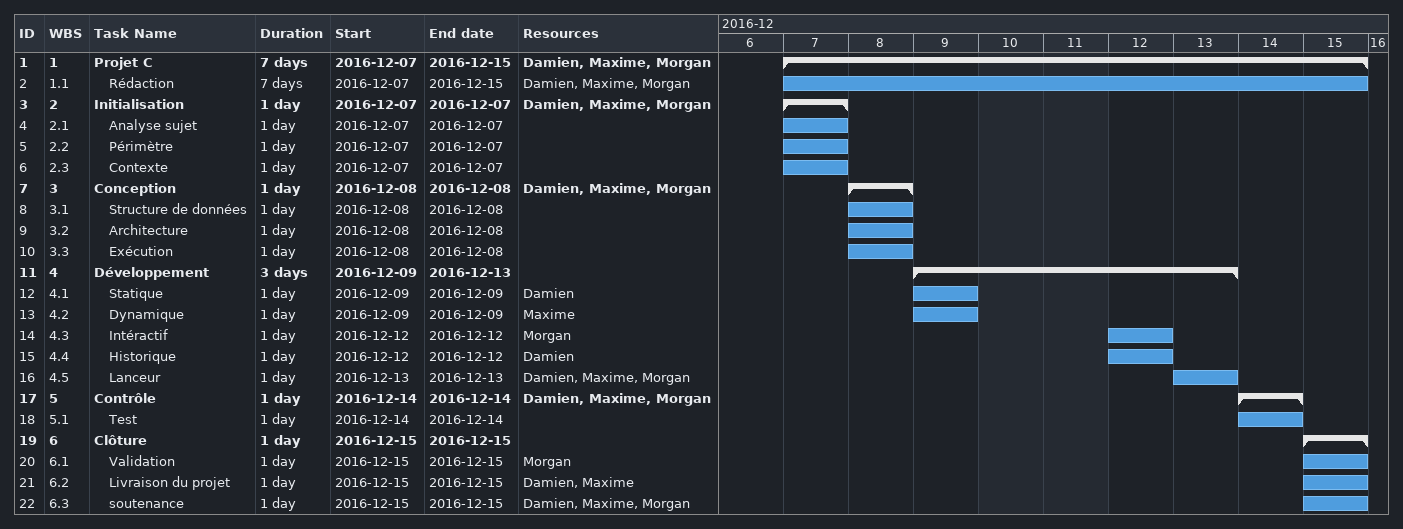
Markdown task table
| ID | WBS | Task | Duration | Start | Finish | Resources |
|---|---|---|---|---|---|---|
| 1 | 1 | **Projet C** | 7d | 2016-12-07 | 2016-12-15 | Damien, Maxime, Morgan |
| 2 | 1.1 | Rédaction | 7d | 2016-12-07 | 2016-12-15 | Damien, Maxime, Morgan |
| 3 | 2 | **Initialisation** | 1d | 2016-12-07 | 2016-12-07 | Damien, Maxime, Morgan |
| 4 | 2.1 | Analyse sujet | 1d | 2016-12-07 | 2016-12-07 |  |
| 5 | 2.2 | Périmètre | 1d | 2016-12-07 | 2016-12-07 |  |
| 6 | 2.3 | Contexte | 1d | 2016-12-07 | 2016-12-07 |  |
| 7 | 3 | **Conception** | 1d | 2016-12-08 | 2016-12-08 | Damien, Maxime, Morgan |
| 8 | 3.1 | Structure de données | 1d | 2016-12-08 | 2016-12-08 |  |
| 9 | 3.2 | Architecture | 1d | 2016-12-08 | 2016-12-08 |  |
| 10 | 3.3 | Exécution | 1d | 2016-12-08 | 2016-12-08 |  |
| 11 | 4 | **Développement** | 3d | 2016-12-09 | 2016-12-13 |  |
| 12 | 4.1 | Statique | 1d | 2016-12-09 | 2016-12-09 | Damien |
| 13 | 4.2 | Dynamique | 1d | 2016-12-09 | 2016-12-09 | Maxime |
| 14 | 4.3 | Intéractif | 1d | 2016-12-12 | 2016-12-12 | Morgan |
| 15 | 4.4 | Historique | 1d | 2016-12-12 | 2016-12-12 | Damien |
| 16 | 4.5 | Lanceur | 1d | 2016-12-13 | 2016-12-13 | Damien, Maxime, Morgan |
| 17 | 5 | **Contrôle** | 1d | 2016-12-14 | 2016-12-14 | Damien, Maxime, Morgan |
| 18 | 5.1 | Test | 1d | 2016-12-14 | 2016-12-14 |  |
| 19 | 6 | **Clôture** | 1d | 2016-12-15 | 2016-12-15 |  |
| 20 | 6.1 | Validation | 1d | 2016-12-15 | 2016-12-15 | Morgan |
| 21 | 6.2 | Livraison du projet | 1d | 2016-12-15 | 2016-12-15 | Damien, Maxime |
| 22 | 6.3 | soutenance | 1d | 2016-12-15 | 2016-12-15 | Damien, Maxime, Morgan |
